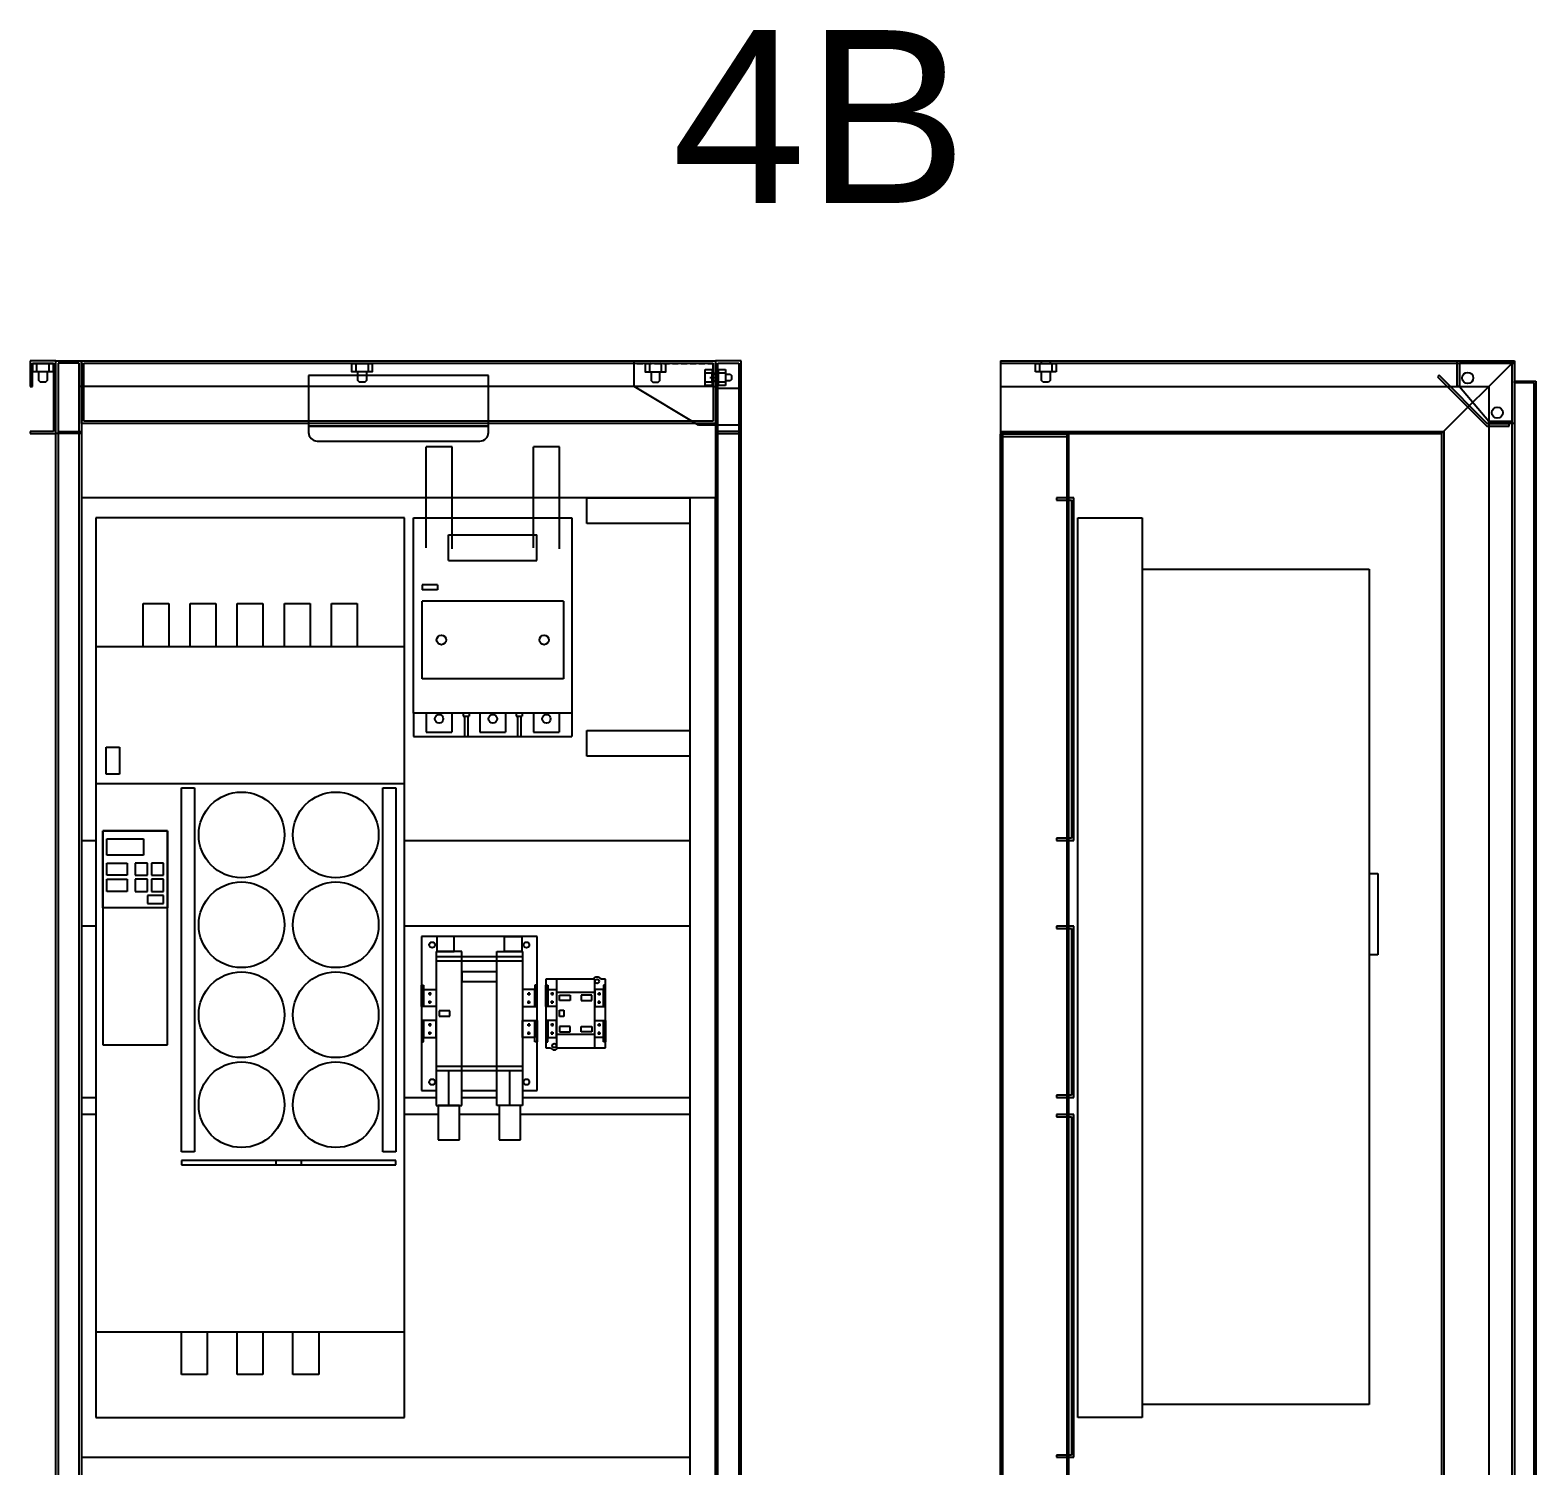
# Model space of a CAD drawing. Header units: millimetres. Extents: x 3151 to 30896, y 1337 to 7086.
# Drawn here: x 21674 to 23432, y 2247 to 3923 of the extents above; entities that cross this region are included whole.
import ezdxf

# ---------------------------------------------------------------- set-up
doc = ezdxf.new("R2010")
doc.units = ezdxf.units.MM
doc.linetypes.add('CENTER', pattern=[2, 1.25, -0.25, 0.25, -0.25])
doc.linetypes.add('DASHED2', pattern=[0.375, 0.25, -0.125])
doc.styles.get("Standard").update_dxf_attribs({"font": 'arial.ttf'})

msp = doc.modelspace()

# ---------------------------------------------------------------- hatches: boundary and pattern name
for points in [[(23376.5, 3463.7), (23376.5, 3466.3), (23403.9, 3466.3), (23403.9, 3534), (23342.2, 3534), (23342.2, 3506.7), (23339.5, 3506.7), (23339.5, 3536.7), (23406.5, 3536.7), (23406.5, 3463.7)], [(23374.1, 3460.5), (23400.2, 3460.5), (23400.2, 3463.2), (23375.2, 3463.2), (23318.6, 3519.8), (23316.8, 3517.9)], [(22892, 3376.7), (22872, 3376.7), (22872, 3374), (22889.4, 3374), (22889.4, 2979.3), (22872, 2979.3), (22872, 2976.7), (22892, 2976.7)], [(22892, 2876.7), (22872, 2876.7), (22872, 2874), (22889.4, 2874), (22889.4, 2679.3), (22872, 2679.3), (22872, 2676.7), (22892, 2676.7)], [(22892, 2656.7), (22872, 2656.7), (22872, 2654), (22889.4, 2654), (22889.4, 2259.3), (22872, 2259.3), (22872, 2256.7), (22892, 2256.7)]]:
    msp.add_hatch(color=7).paths.add_polyline_path(points)

# ---------------------------------------------------------------- linework, layer by layer
at = {"color": 7}
for p, q in [((21703.9, 3536.7), (21673.9, 3536.7)), ((21673.9, 3536.7), (21673.9, 3506.7)), ((21676.5, 3506.7), (21676.5, 3534)), ((21676.5, 3534), (21701.2, 3534)), ((21701.2, 3534), (21701.2, 3454.3)), ((21703.9, 1336.7), (21703.9, 3536.7)), ((21703.9, 3536.7), (21733.9, 3536.7)), ((21703.9, 3451.7), (21703.9, 3536.7)), ((21703.9, 3536.7), (21733.9, 3536.7)), ((21703.9, 3451.7), (21703.9, 3536.7)), ((21731.2, 3534), (21706.5, 3534)), ((21706.5, 3534), (21706.5, 1339.3)), ((21731.2, 3534), (21706.5, 3534)), ((21706.5, 3534), (21706.5, 3454.3)), ((21731.2, 1339.3), (21731.2, 3534)), ((21731.2, 3506.7), (21731.2, 3534)), ((21733.9, 3463.7), (21733.9, 3536.7)), ((21733.9, 3536.7), (22473.9, 3536.7)), ((21733.9, 3536.7), (21733.9, 1336.7)), ((21733.9, 3536.7), (21733.9, 3506.7)), ((21736.5, 3534), (22471.2, 3534)), ((21736.5, 3466.3), (21736.5, 3534)), ((22378.9, 3506.7), (22378.9, 3536.7)), ((22378.9, 3536.7), (22473.9, 3536.7)), ((22471.2, 3534), (22471.2, 3466.3)), ((22473.9, 3536.7), (22473.9, 3463.7)), ((22503.9, 3536.7), (22473.9, 3536.7)), ((22473.9, 3536.7), (22473.9, 1336.7)), ((22473.9, 3536.7), (22473.9, 3504.7)), ((22503.9, 3536.7), (22473.9, 3536.7)), ((22473.9, 3536.7), (22473.9, 3506.7)), ((22476.5, 3534), (22501.2, 3534)), ((22476.5, 1339.3), (22476.5, 3534)), ((22476.5, 3506.7), (22476.5, 3534)), ((22476.5, 3534), (22501.2, 3534)), ((22501.2, 3534), (22501.2, 1339.3)), ((22501.2, 3534), (22501.2, 3454.3)), ((22503.9, 1336.7), (22503.9, 3536.7)), ((22503.9, 3451.7), (22503.9, 3536.7)), ((22806.5, 3536.7), (23406.5, 3536.7)), ((22806.5, 3536.7), (22876.5, 3536.7)), ((22806.5, 3536.7), (22806.5, 1336.7)), ((22806.5, 3534), (23406.5, 3534)), ((22847.6, 3533.7), (22871.4, 3533.7)), ((22847.6, 3523.7), (22847.6, 3533.7)), ((22852.5, 3523.7), (22852.5, 3533.7)), ((22852.5, 3533.7), (22866.5, 3533.7)), ((22854.5, 3533.7), (22854.5, 3536.7)), ((22864.5, 3536.7), (22864.5, 3533.7)), ((22866.5, 3533.7), (22866.5, 3523.7)), ((22871.4, 3533.7), (22871.4, 3523.7)), ((23406.5, 3536.7), (23321.5, 3451.7)), ((23339.5, 3506.7), (23339.5, 3536.7)), ((23339.5, 3536.7), (23406.5, 3536.7)), ((23403.9, 3534), (23342.2, 3534)), ((23342.2, 3534), (23342.2, 3506.7)), ((23403.9, 1336.7), (23403.9, 3536.7)), ((23403.9, 3466.3), (23403.9, 3534)), ((23406.5, 3536.7), (23406.5, 1336.7)), ((23406.5, 3536.7), (23406.5, 3463.7)), ((22208.9, 3519.5), (21998.9, 3519.5)), ((21998.9, 3519.5), (21998.9, 3460.5)), ((22208.9, 3460.5), (22208.9, 3519.5)), ((22462, 3507.7), (22462, 3526.7)), ((22462, 3526.7), (22470, 3526.7)), ((22462, 3511.6), (22462, 3522.8)), ((22462, 3522.8), (22470, 3522.8)), ((22470, 3526.7), (22470, 3507.7)), ((22470, 3522.8), (22470, 3511.6)), ((22470, 3513.2), (22470, 3521.2)), ((22470, 3521.2), (22477.4, 3521.2)), ((22477.4, 3507.7), (22477.4, 3526.7)), ((22477.4, 3526.7), (22485.4, 3526.7)), ((22477.4, 3511.6), (22477.4, 3522.8)), ((22477.4, 3522.8), (22485.4, 3522.8)), ((22485.4, 3526.7), (22485.4, 3507.7)), ((22485.4, 3522.8), (22485.4, 3511.6)), ((22485.4, 3521.2), (22491.1, 3521.2)), ((22491.1, 3521.2), (22492.7, 3519.6)), ((22492.7, 3519.6), (22492.7, 3514.8)), ((22871.4, 3523.7), (22847.6, 3523.7)), ((22866.5, 3523.7), (22852.5, 3523.7)), ((22854.5, 3513.8), (22854.5, 3523.7)), ((22864.5, 3523.7), (22864.5, 3513.8)), ((23318.6, 3519.8), (23316.8, 3517.9)), ((23316.8, 3517.9), (23374.1, 3460.5)), ((23375.2, 3463.2), (23318.6, 3519.8)), ((21673.9, 3506.7), (21676.5, 3506.7)), ((21733.9, 3506.7), (21731.2, 3506.7)), ((22471.2, 3506.7), (21736.5, 3506.7)), ((22453.9, 3461.7), (22378.9, 3506.7)), ((22470, 3511.6), (22462, 3511.6)), ((22470, 3507.7), (22462, 3507.7)), ((22477.4, 3513.2), (22470, 3513.2)), ((22473.9, 3506.7), (22476.5, 3506.7)), ((22473.9, 3504.7), (22501.2, 3504.7)), ((22485.4, 3511.6), (22477.4, 3511.6)), ((22485.4, 3507.7), (22477.4, 3507.7)), ((22491.1, 3513.2), (22485.4, 3513.2)), ((22492.7, 3514.8), (22491.1, 3513.2)), ((22501.2, 3504.7), (22501.2, 3461.7)), ((22806.5, 3506.7), (23376.5, 3506.7)), ((22856.5, 3511.8), (22854.5, 3513.8)), ((22862.5, 3511.8), (22856.5, 3511.8)), ((22864.5, 3513.8), (22862.5, 3511.8)), ((23342.2, 3506.7), (23339.5, 3506.7)), ((23342.2, 3506.7), (23376.5, 3466.3)), ((23376.5, 3506.7), (23376.5, 1366.7)), ((23406.5, 3510.8), (23406.5, 3512.8)), ((23406.5, 3512.8), (23431.5, 3512.8)), ((23406.5, 3510.8), (23406.5, 1401.8)), ((23429.5, 3510.8), (23406.5, 3510.8)), ((23429.5, 1401.8), (23429.5, 3510.8)), ((23431.5, 3512.8), (23431.5, 1399.8)), ((22473.9, 3463.7), (21733.9, 3463.7)), ((22471.2, 3466.3), (21736.5, 3466.3)), ((23400.2, 3463.2), (23375.2, 3463.2)), ((23376.5, 3463.7), (23376.5, 3466.3)), ((23376.5, 3466.3), (23403.9, 3466.3)), ((23406.5, 3463.7), (23376.5, 3463.7)), ((23400.2, 3460.5), (23400.2, 3463.2)), ((21673.9, 3454.3), (21673.9, 3451.7)), ((21701.2, 3454.3), (21673.9, 3454.3)), ((21673.9, 3451.7), (21703.9, 3451.7)), ((21733.9, 3451.7), (21703.9, 3451.7)), ((21706.5, 3454.3), (21733.9, 3454.3)), ((21733.9, 3454.3), (21733.9, 3451.7)), ((22208.9, 3460.5), (21998.9, 3460.5)), ((21998.9, 3460.5), (21998.9, 3453)), ((21998.9, 3460.5), (22208.9, 3460.5)), ((22208.9, 3453), (22208.9, 3460.5)), ((22501.2, 3461.7), (22453.9, 3461.7)), ((22473.9, 3454.3), (22473.9, 3451.7)), ((22501.2, 3454.3), (22473.9, 3454.3)), ((22473.9, 3451.7), (22503.9, 3451.7)), ((22806.5, 3454.3), (23324.2, 3454.3)), ((22806.5, 3451.7), (23321.5, 3451.7)), ((22806.5, 1422.2), (22806.5, 3451.2)), ((22886.5, 3451.2), (22806.5, 3451.2)), ((22806.5, 3451.2), (22806.5, 1422.2)), ((22809.2, 1422.2), (22809.2, 3451.2)), ((22809.2, 3448.5), (22883.9, 3448.5)), ((22883.9, 3451.2), (22883.9, 1422.2)), ((22886.5, 1422.2), (22886.5, 3451.2)), ((23321.5, 3451.7), (23321.5, 1421.7)), ((23324.2, 3454.3), (23324.2, 1419)), ((23374.1, 3460.5), (23400.2, 3460.5)), ((22008.9, 3443), (22198.9, 3443)), ((22136, 3318.3), (22136, 3436.1)), ((22166.4, 3436.1), (22136, 3436.1)), ((22166.4, 3317.1), (22166.4, 3436.1)), ((22291.9, 3436.1), (22261.5, 3436.1)), ((22261.5, 3318.3), (22261.5, 3436.1)), ((22291.9, 3317.2), (22291.9, 3436.1)), ((22473.9, 3376.7), (21733.9, 3376.7)), ((21733.9, 3376.7), (21733.9, 2976.7)), ((22323.9, 3376.7), (22443.9, 3376.7)), ((22323.9, 3346.7), (22323.9, 3376.7)), ((22473.9, 3376.7), (22443.9, 3376.7)), ((22443.9, 3376.7), (22443.9, 1779.2)), ((22443.9, 3376.7), (22443.9, 3346.7)), ((22473.9, 1779.2), (22473.9, 3376.7)), ((22473.9, 2976.7), (22473.9, 3376.7)), ((22892, 3376.7), (22872, 3376.7)), ((22872, 3376.7), (22872, 3374)), ((22892, 2976.7), (22892, 3376.7)), ((22872, 3374), (22889.4, 3374)), ((22889.4, 3374), (22889.4, 2979.3)), ((22110.7, 3353.3), (21750.7, 3353.3)), ((21750.7, 3353.3), (21750.7, 2303.3)), ((22110.7, 2303.3), (22110.7, 3353.3)), ((22121.4, 3353.3), (22306.4, 3353.3)), ((22121.4, 3125.3), (22121.4, 3353.3)), ((22306.4, 3353.3), (22306.4, 3125.3)), ((22443.9, 3346.7), (22323.9, 3346.7)), ((22897, 3353.3), (22972, 3353.3)), ((22897, 2303.3), (22897, 3353.3)), ((22972, 3353.3), (22972, 2303.3)), ((22162.2, 3333.7), (22265.5, 3333.7)), ((22162.2, 3303.7), (22162.2, 3333.7)), ((22265.5, 3303.7), (22265.5, 3333.7)), ((22162.2, 3303.7), (22265.5, 3303.7)), ((22972, 3293.3), (23237, 3293.3)), ((23237, 3293.3), (23237, 2318.3)), ((22149.4, 3275.3), (22131.4, 3275.3)), ((22131.4, 3275.3), (22131.4, 3269.3)), ((22149.4, 3269.3), (22131.4, 3269.3)), ((22149.4, 3275.3), (22149.4, 3269.3)), ((21805.7, 3203.3), (21805.7, 3253.3)), ((21805.7, 3253.3), (21835.7, 3253.3)), ((21835.7, 3253.3), (21835.7, 3203.3)), ((21860.7, 3203.3), (21860.7, 3253.3)), ((21860.7, 3253.3), (21890.7, 3253.3)), ((21890.7, 3253.3), (21890.7, 3203.3)), ((21915.7, 3203.3), (21915.7, 3253.3)), ((21915.7, 3253.3), (21945.7, 3253.3)), ((21945.7, 3253.3), (21945.7, 3203.3)), ((21970.7, 3203.3), (21970.7, 3253.3)), ((21970.7, 3253.3), (22000.7, 3253.3)), ((22000.7, 3253.3), (22000.7, 3203.3)), ((22025.7, 3203.3), (22025.7, 3253.3)), ((22025.7, 3253.3), (22055.7, 3253.3)), ((22055.7, 3253.3), (22055.7, 3203.3)), ((22296.4, 3256.3), (22131.4, 3256.3)), ((22131.4, 3165.3), (22131.4, 3256.3)), ((22296.4, 3256.3), (22296.4, 3165.3)), ((21750.7, 3203.3), (22110.7, 3203.3)), ((22296.4, 3165.3), (22131.4, 3165.3)), ((22306.4, 3125.3), (22121.4, 3125.3)), ((22121.4, 3125.3), (22121.4, 3098.3)), ((22136.2, 3125.3), (22136.2, 3103.3)), ((22166.2, 3125.3), (22166.2, 3103.3)), ((22179.5, 3125.3), (22179.5, 3121.8)), ((22179.5, 3121.8), (22186.5, 3121.8)), ((22181, 3121.8), (22181, 3098.3)), ((22185, 3121.8), (22185, 3098.3)), ((22186.5, 3125.3), (22186.5, 3121.8)), ((22198.9, 3125.3), (22198.9, 3103.3)), ((22228.9, 3125.3), (22228.9, 3103.3)), ((22241.2, 3125.3), (22241.2, 3121.8)), ((22241.2, 3121.8), (22248.2, 3121.8)), ((22242.7, 3121.8), (22242.7, 3098.3)), ((22246.7, 3121.8), (22246.7, 3098.3)), ((22248.2, 3125.3), (22248.2, 3121.8)), ((22261.5, 3125.3), (22261.5, 3103.3)), ((22291.5, 3125.3), (22291.5, 3103.3)), ((22306.4, 3125.3), (22306.4, 3098.3)), ((22121.4, 3098.3), (22306.4, 3098.3)), ((22136.2, 3103.3), (22166.2, 3103.3)), ((22198.9, 3103.3), (22228.9, 3103.3)), ((22261.5, 3103.3), (22291.5, 3103.3)), ((22323.9, 3105.1), (22443.9, 3105.1)), ((22323.9, 3075.1), (22323.9, 3105.1)), ((22443.9, 3105.1), (22443.9, 3075.1)), ((21762.6, 3085.5), (21778.4, 3085.5)), ((21762.6, 3054.1), (21762.6, 3085.5)), ((21778.4, 3085.5), (21778.4, 3054.1)), ((22443.9, 3075.1), (22323.9, 3075.1)), ((21750.7, 3043.3), (22110.7, 3043.3)), ((21778.4, 3054.1), (21762.6, 3054.1)), ((21850.7, 2613.3), (21850.7, 3038.3)), ((21850.7, 3038.3), (21865.7, 3038.3)), ((21865.7, 3038.3), (21865.7, 2613.3)), ((22085.7, 2613.3), (22085.7, 3038.3)), ((22085.7, 3038.3), (22100.7, 3038.3)), ((22100.7, 3038.3), (22100.7, 2613.3)), ((21834.4, 2988.1), (21758.8, 2988.1)), ((21758.8, 2988.1), (21758.8, 2738.1)), ((21758.8, 2988.1), (21834.4, 2988.1)), ((21758.8, 2898.3), (21758.8, 2988.1)), ((21834.4, 2738.1), (21834.4, 2988.1)), ((21834.4, 2988.1), (21834.4, 2898.3)), ((21733.9, 2976.7), (21750.7, 2976.7)), ((21763.5, 2978.6), (21806.1, 2978.6)), ((21763.5, 2959.7), (21763.5, 2978.6)), ((21806.1, 2978.6), (21806.1, 2959.7)), ((22110.7, 2976.7), (22443.9, 2976.7)), ((22889.4, 2979.3), (22872, 2979.3)), ((22872, 2979.3), (22872, 2976.7)), ((22872, 2976.7), (22892, 2976.7)), ((21806.1, 2959.7), (21763.5, 2959.7)), ((21763.5, 2950.3), (21787.2, 2950.3)), ((21763.5, 2936.1), (21763.5, 2950.3)), ((21787.2, 2936.1), (21763.5, 2936.1)), ((21787.2, 2950.3), (21787.2, 2936.1)), ((21810.8, 2950.3), (21796.6, 2950.3)), ((21796.6, 2950.3), (21796.6, 2936.1)), ((21796.6, 2936.1), (21810.8, 2936.1)), ((21810.8, 2936.1), (21810.8, 2950.3)), ((21829.7, 2950.3), (21815.5, 2950.3)), ((21815.5, 2950.3), (21815.5, 2936.1)), ((21815.5, 2936.1), (21829.7, 2936.1)), ((21829.7, 2936.1), (21829.7, 2950.3)), ((23237, 2938.3), (23247, 2938.3)), ((23247, 2938.3), (23247, 2843.3)), ((21763.5, 2931.4), (21787.2, 2931.4)), ((21763.5, 2917.2), (21763.5, 2931.4)), ((21787.2, 2931.4), (21787.2, 2917.2)), ((21810.8, 2931.4), (21796.6, 2931.4)), ((21796.6, 2931.4), (21796.6, 2917.2)), ((21810.8, 2917.2), (21810.8, 2931.4)), ((21829.7, 2931.4), (21815.5, 2931.4)), ((21815.5, 2931.4), (21815.5, 2917.2)), ((21829.7, 2917.2), (21829.7, 2931.4)), ((21787.2, 2917.2), (21763.5, 2917.2)), ((21796.6, 2917.2), (21810.8, 2917.2)), ((21829.7, 2912.5), (21810.8, 2912.5)), ((21810.8, 2912.5), (21810.8, 2903)), ((21810.8, 2903), (21829.7, 2903)), ((21815.5, 2917.2), (21829.7, 2917.2)), ((21829.7, 2903), (21829.7, 2912.5)), ((21834.4, 2898.3), (21758.8, 2898.3)), ((21750.7, 2876.7), (21733.9, 2876.7)), ((21733.9, 2876.7), (21733.9, 2676.7)), ((22443.9, 2876.7), (22110.7, 2876.7)), ((22473.9, 2676.7), (22473.9, 2876.7)), ((22892, 2876.7), (22872, 2876.7)), ((22872, 2876.7), (22872, 2874)), ((22872, 2874), (22889.4, 2874)), ((22889.4, 2874), (22889.4, 2679.3)), ((22892, 2676.7), (22892, 2876.7)), ((22265.7, 2864.8), (22130.7, 2864.8)), ((22130.7, 2864.8), (22130.7, 2684.8)), ((22168.7, 2864.8), (22148.7, 2864.8)), ((22148.7, 2864.8), (22148.7, 2847.3)), ((22168.7, 2847.3), (22168.7, 2864.8)), ((22227.7, 2847.3), (22227.7, 2864.8)), ((22227.7, 2864.8), (22247.7, 2864.8)), ((22247.7, 2864.8), (22247.7, 2847.3)), ((22265.7, 2684.8), (22265.7, 2864.8)), ((22177.7, 2847.3), (22147.7, 2847.3)), ((22147.7, 2847.3), (22147.7, 2667.3)), ((22147.7, 2841.2), (22248.7, 2841.2)), ((22147.7, 2836.2), (22248.7, 2836.2)), ((22148.7, 2847.3), (22168.7, 2847.3)), ((22177.7, 2667.3), (22177.7, 2847.3)), ((22218.7, 2667.3), (22218.7, 2847.3)), ((22218.7, 2847.3), (22248.7, 2847.3)), ((22247.7, 2847.3), (22227.7, 2847.3)), ((22248.7, 2847.3), (22248.7, 2667.3)), ((23247, 2843.3), (23237, 2843.3)), ((22218.7, 2823.3), (22177.7, 2823.3)), ((22177.7, 2823.3), (22177.7, 2812.3)), ((22177.7, 2812.3), (22218.7, 2812.3)), ((22218.7, 2812.3), (22218.7, 2823.3)), ((22288.2, 2814.8), (22275.7, 2814.8)), ((22275.7, 2814.8), (22275.7, 2734.8)), ((22333.2, 2814.8), (22288.2, 2814.8)), ((22288.2, 2814.8), (22288.2, 2734.8)), ((22333.2, 2734.8), (22333.2, 2814.8)), ((22345.7, 2814.8), (22340.1, 2814.8)), ((22345.7, 2734.8), (22345.7, 2814.8)), ((22130.7, 2782.8), (22130.7, 2807.8)), ((22130.7, 2807.8), (22133.2, 2807.8)), ((22133.2, 2807.8), (22133.2, 2782.8)), ((22133.2, 2782.8), (22133.2, 2802.8)), ((22133.2, 2802.8), (22147.7, 2802.8)), ((22142.5, 2797.7), (22138.5, 2797.7)), ((22140.5, 2799.7), (22140.5, 2795.7)), ((22147.7, 2802.8), (22147.7, 2782.8)), ((22263.2, 2802.8), (22248.7, 2802.8)), ((22248.7, 2802.8), (22248.7, 2782.8)), ((22254, 2797.7), (22258, 2797.7)), ((22256, 2799.7), (22256, 2795.7)), ((22265.7, 2807.8), (22263.2, 2807.8)), ((22263.2, 2807.8), (22263.2, 2782.8)), ((22263.2, 2782.8), (22263.2, 2802.8)), ((22265.7, 2782.8), (22265.7, 2807.8)), ((22275.7, 2782.8), (22275.7, 2807.8)), ((22275.7, 2807.8), (22278.2, 2807.8)), ((22278.2, 2807.8), (22278.2, 2782.8)), ((22278.2, 2782.8), (22278.2, 2802.8)), ((22278.2, 2802.8), (22288.2, 2802.8)), ((22285.2, 2797.7), (22281.2, 2797.7)), ((22283.2, 2799.7), (22283.2, 2795.7)), ((22288.2, 2802.8), (22288.2, 2782.8)), ((22333.2, 2799.1), (22288.2, 2799.1)), ((22291.9, 2790), (22291.9, 2796.1)), ((22291.9, 2796.1), (22304.4, 2796.1)), ((22304.4, 2796.1), (22304.4, 2790)), ((22329.6, 2796.1), (22317.1, 2796.1)), ((22317.1, 2796.1), (22317.1, 2790)), ((22329.6, 2790), (22329.6, 2796.1)), ((22343.2, 2802.8), (22333.2, 2802.8)), ((22333.2, 2802.8), (22333.2, 2782.8)), ((22336.2, 2797.7), (22340.2, 2797.7)), ((22338.2, 2799.7), (22338.2, 2795.7)), ((22345.7, 2807.8), (22343.2, 2807.8)), ((22343.2, 2807.8), (22343.2, 2782.8)), ((22343.2, 2782.8), (22343.2, 2802.8)), ((22345.7, 2782.8), (22345.7, 2807.8)), ((22133.2, 2782.8), (22130.7, 2782.8)), ((22147.7, 2782.8), (22133.2, 2782.8)), ((22142.5, 2788), (22138.5, 2788)), ((22140.5, 2786), (22140.5, 2790)), ((22163.9, 2777.8), (22151.4, 2777.8)), ((22151.4, 2777.8), (22151.4, 2771.7)), ((22163.9, 2771.7), (22163.9, 2777.8)), ((22248.7, 2782.8), (22263.2, 2782.8)), ((22254, 2788), (22258, 2788)), ((22256, 2786), (22256, 2790)), ((22263.2, 2782.8), (22265.7, 2782.8)), ((22278.2, 2782.8), (22275.7, 2782.8)), ((22288.2, 2782.8), (22278.2, 2782.8)), ((22285.2, 2788), (22281.2, 2788)), ((22283.2, 2786), (22283.2, 2790)), ((22304.4, 2790), (22291.9, 2790)), ((22291.9, 2778.5), (22297, 2778.5)), ((22291.9, 2771.1), (22291.9, 2778.5)), ((22297, 2778.5), (22297, 2771.1)), ((22317.1, 2790), (22329.6, 2790)), ((22333.2, 2782.8), (22343.2, 2782.8)), ((22336.2, 2788), (22340.2, 2788)), ((22338.2, 2786), (22338.2, 2790)), ((22343.2, 2782.8), (22345.7, 2782.8)), ((22133.2, 2766.7), (22130.7, 2766.7)), ((22130.7, 2766.7), (22130.7, 2741.7)), ((22147.7, 2766.7), (22133.2, 2766.7)), ((22133.2, 2766.7), (22133.2, 2746.7)), ((22133.2, 2741.7), (22133.2, 2766.7)), ((22142.5, 2761.6), (22138.5, 2761.6)), ((22140.5, 2763.6), (22140.5, 2759.6)), ((22147.7, 2746.7), (22147.7, 2766.7)), ((22151.4, 2771.7), (22163.9, 2771.7)), ((22248.7, 2766.7), (22263.2, 2766.7)), ((22248.7, 2746.7), (22248.7, 2766.7)), ((22254, 2761.6), (22258, 2761.6)), ((22256, 2763.6), (22256, 2759.6)), ((22263.2, 2766.7), (22263.2, 2746.7)), ((22263.2, 2766.7), (22265.7, 2766.7)), ((22263.2, 2741.7), (22263.2, 2766.7)), ((22265.7, 2766.7), (22265.7, 2741.7)), ((22278.2, 2766.7), (22275.7, 2766.7)), ((22275.7, 2766.7), (22275.7, 2741.7)), ((22278.2, 2741.7), (22278.2, 2766.7)), ((22288.2, 2766.7), (22278.2, 2766.7)), ((22278.2, 2766.7), (22278.2, 2746.7)), ((22285.2, 2761.6), (22281.2, 2761.6)), ((22283.2, 2763.6), (22283.2, 2759.6)), ((22288.2, 2746.7), (22288.2, 2766.7)), ((22297, 2771.1), (22291.9, 2771.1)), ((22304.4, 2759.6), (22291.9, 2759.6)), ((22291.9, 2759.6), (22291.9, 2753.4)), ((22304.4, 2753.4), (22304.4, 2759.6)), ((22317.1, 2759.6), (22329.6, 2759.6)), ((22317.1, 2753.4), (22317.1, 2759.6)), ((22329.6, 2759.6), (22329.6, 2753.4)), ((22333.2, 2766.7), (22343.2, 2766.7)), ((22333.2, 2746.7), (22333.2, 2766.7)), ((22336.2, 2761.6), (22340.2, 2761.6)), ((22338.2, 2763.6), (22338.2, 2759.6)), ((22343.2, 2766.7), (22343.2, 2746.7)), ((22343.2, 2766.7), (22345.7, 2766.7)), ((22343.2, 2741.7), (22343.2, 2766.7)), ((22345.7, 2766.7), (22345.7, 2741.7)), ((22133.2, 2746.7), (22147.7, 2746.7)), ((22142.5, 2751.8), (22138.5, 2751.8)), ((22140.5, 2749.8), (22140.5, 2753.8)), ((22263.2, 2746.7), (22248.7, 2746.7)), ((22254, 2751.8), (22258, 2751.8)), ((22256, 2749.8), (22256, 2753.8)), ((22278.2, 2746.7), (22288.2, 2746.7)), ((22285.2, 2751.8), (22281.2, 2751.8)), ((22283.2, 2749.8), (22283.2, 2753.8)), ((22333.2, 2750.4), (22288.2, 2750.4)), ((22291.9, 2753.4), (22304.4, 2753.4)), ((22329.6, 2753.4), (22317.1, 2753.4)), ((22343.2, 2746.7), (22333.2, 2746.7)), ((22336.2, 2751.8), (22340.2, 2751.8)), ((22338.2, 2749.8), (22338.2, 2753.8)), ((21758.8, 2738.1), (21834.4, 2738.1)), ((22130.7, 2741.7), (22133.2, 2741.7)), ((22265.7, 2741.7), (22263.2, 2741.7)), ((22275.7, 2741.7), (22278.2, 2741.7)), ((22275.7, 2734.8), (22281.4, 2734.8)), ((22288.2, 2734.8), (22333.2, 2734.8)), ((22333.2, 2734.8), (22345.7, 2734.8)), ((22333.2, 2734.8), (22345.7, 2734.8)), ((22345.7, 2741.7), (22343.2, 2741.7)), ((22147.7, 2713.3), (22248.7, 2713.3)), ((22147.7, 2708.3), (22248.7, 2708.3)), ((22162.7, 2667.3), (22162.7, 2708.3)), ((22233.7, 2667.3), (22233.7, 2708.3)), ((21733.9, 2676.7), (21750.7, 2676.7)), ((22110.7, 2676.7), (22147.7, 2676.7)), ((22130.7, 2684.8), (22147.7, 2684.8)), ((22177.7, 2684.8), (22218.7, 2684.8)), ((22177.7, 2676.7), (22218.7, 2676.7)), ((22248.7, 2684.8), (22265.7, 2684.8)), ((22248.7, 2676.7), (22443.9, 2676.7)), ((22889.4, 2679.3), (22872, 2679.3)), ((22872, 2679.3), (22872, 2676.7)), ((22872, 2676.7), (22892, 2676.7)), ((21750.7, 2656.7), (21733.9, 2656.7)), ((21733.9, 2656.7), (21733.9, 2256.7)), ((22150.2, 2656.7), (22110.7, 2656.7)), ((22147.7, 2667.3), (22177.7, 2667.3)), ((22175.2, 2667.3), (22150.2, 2667.3)), ((22150.2, 2667.3), (22150.2, 2627.3)), ((22175.2, 2627.3), (22175.2, 2667.3)), ((22221.2, 2656.7), (22175.2, 2656.7)), ((22248.7, 2667.3), (22218.7, 2667.3)), ((22246.2, 2667.3), (22221.2, 2667.3)), ((22221.2, 2667.3), (22221.2, 2627.3)), ((22246.2, 2627.3), (22246.2, 2667.3)), ((22443.9, 2656.7), (22246.2, 2656.7)), ((22473.9, 2256.7), (22473.9, 2656.7)), ((22892, 2656.7), (22872, 2656.7)), ((22872, 2656.7), (22872, 2654)), ((22892, 2256.7), (22892, 2656.7)), ((22872, 2654), (22889.4, 2654)), ((22889.4, 2654), (22889.4, 2259.3)), ((22150.2, 2627.3), (22175.2, 2627.3)), ((22221.2, 2627.3), (22246.2, 2627.3)), ((21865.7, 2613.3), (21850.7, 2613.3)), ((21990.7, 2603.3), (21850.7, 2603.3)), ((21850.7, 2603.3), (21850.7, 2598.3)), ((22100.7, 2603.3), (21960.7, 2603.3)), ((21960.7, 2603.3), (21960.7, 2598.3)), ((21990.7, 2598.3), (21990.7, 2603.3)), ((22100.7, 2613.3), (22085.7, 2613.3)), ((22100.7, 2598.3), (22100.7, 2603.3)), ((21850.7, 2598.3), (21990.7, 2598.3)), ((21960.7, 2598.3), (22100.7, 2598.3)), ((21750.7, 2403.3), (22110.7, 2403.3)), ((21850.7, 2353.3), (21850.7, 2403.3)), ((21880.7, 2403.3), (21880.7, 2353.3)), ((21915.7, 2353.3), (21915.7, 2403.3)), ((21945.7, 2403.3), (21945.7, 2353.3)), ((21980.7, 2353.3), (21980.7, 2403.3)), ((22010.7, 2403.3), (22010.7, 2353.3)), ((21880.7, 2353.3), (21850.7, 2353.3)), ((21945.7, 2353.3), (21915.7, 2353.3)), ((22010.7, 2353.3), (21980.7, 2353.3)), ((21750.7, 2303.3), (22110.7, 2303.3)), ((22972, 2303.3), (22897, 2303.3)), ((23237, 2318.3), (22972, 2318.3)), ((21733.9, 2256.7), (22443.9, 2256.7)), ((22889.4, 2259.3), (22872, 2259.3)), ((22872, 2259.3), (22872, 2256.7)), ((22872, 2256.7), (22892, 2256.7))]:
    msp.add_line(p, q, dxfattribs=at)
at = {"color": 7, "linetype": 'DASHED2'}
for p, q in [((22378.9, 3533.7), (22470.9, 3533.7)), ((22398.4, 3536.7), (22398.4, 3533.7)), ((22409.4, 3536.7), (22409.4, 3533.7)), ((22470.9, 3533.7), (22470.9, 3506.7)), ((22473.9, 3521.7), (22470.9, 3521.7)), ((22473.9, 3512.7), (22470.9, 3512.7)), ((22470.9, 3506.7), (22473.9, 3506.7))]:
    msp.add_line(p, q, dxfattribs=at)
at = {"color": 7, "linetype": 'CENTER'}
msp.add_line((22467.4, 3517.2), (22477.4, 3517.2), dxfattribs=at)
at = {"color": 7}
for points in [[(21677, 3533.7), (21700.8, 3533.7), (21700.8, 3523.7), (21677, 3523.7)], [(21695.9, 3523.7), (21681.9, 3523.7), (21681.9, 3533.7), (21695.9, 3533.7)], [(22049.5, 3533.7), (22073.3, 3533.7), (22073.3, 3523.7), (22049.5, 3523.7)], [(22068.4, 3523.7), (22054.4, 3523.7), (22054.4, 3533.7), (22068.4, 3533.7)], [(22415.8, 3533.7), (22392, 3533.7), (22392, 3523.7), (22415.8, 3523.7)], [(22396.9, 3523.7), (22410.9, 3523.7), (22410.9, 3533.7), (22396.9, 3533.7)]]:
    msp.add_lwpolyline(points, close=True, dxfattribs=at)
for points in [[(21693.9, 3523.7), (21693.9, 3513.8), (21691.9, 3511.8), (21685.9, 3511.8), (21683.9, 3513.8), (21683.9, 3523.7)], [(22066.4, 3523.7), (22066.4, 3513.8), (22064.4, 3511.8), (22058.4, 3511.8), (22056.4, 3513.8), (22056.4, 3523.7)], [(22398.9, 3523.7), (22398.9, 3513.8), (22400.9, 3511.8), (22406.9, 3511.8), (22408.9, 3513.8), (22408.9, 3523.7)]]:
    msp.add_lwpolyline(points, dxfattribs=at)
at = {"color": 7, "linetype": 'Continuous'}
for centre in [(23352, 3516.7), (23352, 3516.7), (23386.5, 3476.2), (23386.5, 3476.2)]:
    msp.add_circle(centre, 6.5, dxfattribs=at)
at = {"color": 7}
for centre, radius in [((22153.9, 3210.8), 5.5), ((22273.9, 3210.8), 5.5), ((22151.2, 3118.8), 5), ((22213.9, 3118.8), 5), ((22276.5, 3118.8), 5), ((21920.7, 2983.3), 50), ((22030.7, 2983.3), 50), ((21920.7, 2878.3), 50), ((22030.7, 2878.3), 50), ((22143.2, 2854.8), 3.4), ((22253.2, 2854.8), 3.4), ((21920.7, 2773.3), 50), ((22030.7, 2773.3), 50), ((22335.7, 2812.3), 2.4), ((22285.7, 2737.3), 2.4), ((21920.7, 2668.3), 50), ((22030.7, 2668.3), 50), ((22143.2, 2694.8), 3.4), ((22253.2, 2694.8), 3.4)]:
    msp.add_circle(centre, radius, dxfattribs=at)
for centre, radius, start, end in [((22008.9, 3453), 10, 180, 270), ((22198.9, 3453), 10, 270, 0), ((22335.7, 2812.3), 5, 30, 150), ((22285.7, 2737.3), 5, 210, 330)]:
    msp.add_arc(centre, radius, start, end, dxfattribs=at)

# ---------------------------------------------------------------- texts
msp.add_text('4B', height=201.81, dxfattribs=at).set_placement((22423, 3720.9))

doc.saveas('drawing.dxf')
